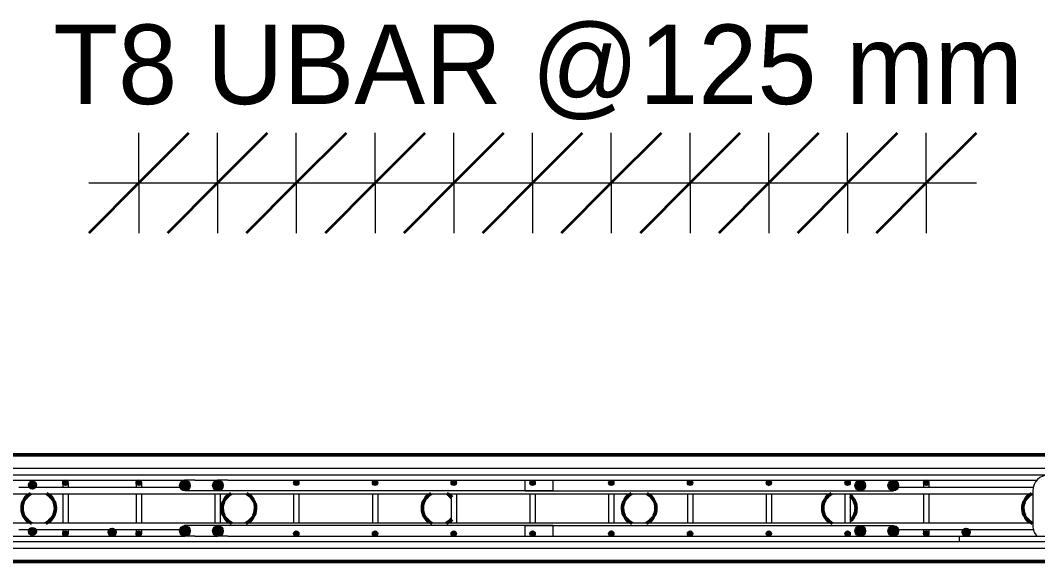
# Model space of a CAD drawing. Header units: millimetres. Extents: x 65464 to 98797, y 2255 to 31386.
# Drawn here: x 84774 to 86299, y 30290 to 31101 of the extents above; entities that cross this region are included whole.
import ezdxf

# ---------------------------------------------------------------- set-up
doc = ezdxf.new("R2010")
doc.units = ezdxf.units.MM
for name, color, linetype, lineweight in [('A-ANNO-DIMS', 211, 'Continuous', 9), ('A-ANNO-DIMS-50', 211, 'Continuous', 9), ('A-WALL', 113, 'Continuous', 25), ('S-RBAR', 171, 'Continuous', 18), ('S-RBAR-IDEN', 171, 'Continuous', 9)]:
    doc.layers.add(name, color=color, linetype=linetype, lineweight=lineweight)
doc.styles.add('Nirmala UI', font='Nirmala.ttf', dxfattribs={"height": 119.0625})
doc.dimstyles.new('Arc_Length_-_2_5mm_Arial_1', dxfattribs={"dimscale": 304.8, "dimtxt": 125.683673, "dimasz": 0.492126, "dimexe": 0.246063, "dimexo": 0.0625, "dimgap": 0.287073, "dimtad": 1, "dimdec": 4, "dimzin": 0, "dimdsep": 46, "dimtxsty": 'Nirmala UI', "dimblk1": 'OBLIQUE', "dimblk2": 'OBLIQUE', "dimsah": 1, "dimcen": 0.09, "dimdle": 0.246063, "dimazin": 0, "dimtfac": 1, "dimtdec": 4, "dimtix": 1, "dimtmove": 0, "dimatfit": 3, "dimfxl": 0.246063, "dimfxlon": 1, "dimtvp": 1, "dimtolj": 1, "dimtzin": 0, "dimarcsym": 2})

# ---------------------------------------------------------------- blocks, each defined once
blk = doc.blocks.new('DIMBLOCK133-Elevation Top2')
at = {"layer": 'A-ANNO-DIMS-50', "lineweight": 35}
for p, q in [((84952, 30857.6), (85027, 30932.6)), ((85070, 30857.6), (85145, 30932.6)), ((84952, 30857.6), (84877, 30782.6)), ((85070, 30857.6), (84995, 30782.6))]:
    blk.add_line(p, q, dxfattribs=at)
at = {"layer": 'A-ANNO-DIMS-50'}
for p, q in [((84952, 30857.6), (84952, 30932.6)), ((85070, 30857.6), (85070, 30932.6)), ((84877, 30857.6), (85070, 30857.6)), ((84952, 30857.6), (84952, 30782.6)), ((85070, 30857.6), (85070, 30782.6))]:
    blk.add_line(p, q, dxfattribs=at)
blk = doc.blocks.new('_Oblique')
at = {"color": 0, "linetype": 'ByBlock', "lineweight": -2}
blk.add_line((-0.5, -0.5), (0.5, 0.5), dxfattribs=at)
blk = doc.blocks.new('DIMBLOCK134-Elevation Top2')
at = {"layer": 'A-ANNO-DIMS-50', "lineweight": 35}
for p, q in [((85070, 30857.6), (85145, 30932.6)), ((85188.1, 30857.6), (85263.1, 30932.6)), ((85070, 30857.6), (84995, 30782.6)), ((85188.1, 30857.6), (85113.1, 30782.6))]:
    blk.add_line(p, q, dxfattribs=at)
at = {"layer": 'A-ANNO-DIMS-50'}
for p, q in [((85070, 30857.6), (85070, 30932.6)), ((85188.1, 30857.6), (85188.1, 30932.6)), ((85070, 30857.6), (85188.1, 30857.6)), ((85070, 30857.6), (85070, 30782.6)), ((85188.1, 30857.6), (85188.1, 30782.6))]:
    blk.add_line(p, q, dxfattribs=at)
blk = doc.blocks.new('DIMBLOCK135-Elevation Top2')
at = {"layer": 'A-ANNO-DIMS-50', "lineweight": 35}
for p, q in [((85188.1, 30857.6), (85263.1, 30932.6)), ((85306.1, 30857.6), (85381.1, 30932.6)), ((85188.1, 30857.6), (85113.1, 30782.6)), ((85306.1, 30857.6), (85231.1, 30782.6))]:
    blk.add_line(p, q, dxfattribs=at)
at = {"layer": 'A-ANNO-DIMS-50'}
for p, q in [((85188.1, 30857.6), (85188.1, 30932.6)), ((85306.1, 30857.6), (85306.1, 30932.6)), ((85188.1, 30857.6), (85306.1, 30857.6)), ((85188.1, 30857.6), (85188.1, 30782.6)), ((85306.1, 30857.6), (85306.1, 30782.6))]:
    blk.add_line(p, q, dxfattribs=at)
blk = doc.blocks.new('DIMBLOCK136-Elevation Top2')
at = {"layer": 'A-ANNO-DIMS-50', "lineweight": 35}
for p, q in [((85306.1, 30857.6), (85381.1, 30932.6)), ((85424.1, 30857.6), (85499.1, 30932.6)), ((85306.1, 30857.6), (85231.1, 30782.6)), ((85424.1, 30857.6), (85349.1, 30782.6))]:
    blk.add_line(p, q, dxfattribs=at)
at = {"layer": 'A-ANNO-DIMS-50'}
for p, q in [((85306.1, 30857.6), (85306.1, 30932.6)), ((85424.1, 30857.6), (85424.1, 30932.6)), ((85306.1, 30857.6), (85424.1, 30857.6)), ((85306.1, 30857.6), (85306.1, 30782.6)), ((85424.1, 30857.6), (85424.1, 30782.6))]:
    blk.add_line(p, q, dxfattribs=at)
blk = doc.blocks.new('DIMBLOCK137-Elevation Top2')
at = {"layer": 'A-ANNO-DIMS-50', "lineweight": 35}
for p, q in [((85424.1, 30857.6), (85499.1, 30932.6)), ((85542.1, 30857.6), (85617.1, 30932.6)), ((85424.1, 30857.6), (85349.1, 30782.6)), ((85542.1, 30857.6), (85467.1, 30782.6))]:
    blk.add_line(p, q, dxfattribs=at)
at = {"layer": 'A-ANNO-DIMS-50'}
for p, q in [((85424.1, 30857.6), (85424.1, 30932.6)), ((85542.1, 30857.6), (85542.1, 30932.6)), ((85424.1, 30857.6), (85542.1, 30857.6)), ((85424.1, 30857.6), (85424.1, 30782.6)), ((85542.1, 30857.6), (85542.1, 30782.6))]:
    blk.add_line(p, q, dxfattribs=at)
blk = doc.blocks.new('DIMBLOCK138-Elevation Top2')
at = {"layer": 'A-ANNO-DIMS-50', "lineweight": 35}
for p, q in [((85542.1, 30857.6), (85617.1, 30932.6)), ((85660.2, 30857.6), (85735.2, 30932.6)), ((85542.1, 30857.6), (85467.1, 30782.6)), ((85660.2, 30857.6), (85585.2, 30782.6))]:
    blk.add_line(p, q, dxfattribs=at)
at = {"layer": 'A-ANNO-DIMS-50'}
for p, q in [((85542.1, 30857.6), (85542.1, 30932.6)), ((85660.2, 30857.6), (85660.2, 30932.6)), ((85542.1, 30857.6), (85660.2, 30857.6)), ((85542.1, 30857.6), (85542.1, 30782.6)), ((85660.2, 30857.6), (85660.2, 30782.6))]:
    blk.add_line(p, q, dxfattribs=at)
blk = doc.blocks.new('DIMBLOCK139-Elevation Top2')
at = {"layer": 'A-ANNO-DIMS-50', "lineweight": 35}
for p, q in [((85660.2, 30857.6), (85735.2, 30932.6)), ((85778.2, 30857.6), (85853.2, 30932.6)), ((85660.2, 30857.6), (85585.2, 30782.6)), ((85778.2, 30857.6), (85703.2, 30782.6))]:
    blk.add_line(p, q, dxfattribs=at)
at = {"layer": 'A-ANNO-DIMS-50'}
for p, q in [((85660.2, 30857.6), (85660.2, 30932.6)), ((85778.2, 30857.6), (85778.2, 30932.6)), ((85660.2, 30857.6), (85778.2, 30857.6)), ((85660.2, 30857.6), (85660.2, 30782.6)), ((85778.2, 30857.6), (85778.2, 30782.6))]:
    blk.add_line(p, q, dxfattribs=at)
blk = doc.blocks.new('DIMBLOCK140-Elevation Top2')
at = {"layer": 'A-ANNO-DIMS-50', "lineweight": 35}
for p, q in [((85778.2, 30857.6), (85853.2, 30932.6)), ((85896.2, 30857.6), (85971.2, 30932.6)), ((85778.2, 30857.6), (85703.2, 30782.6)), ((85896.2, 30857.6), (85821.2, 30782.6))]:
    blk.add_line(p, q, dxfattribs=at)
at = {"layer": 'A-ANNO-DIMS-50'}
for p, q in [((85778.2, 30857.6), (85778.2, 30932.6)), ((85896.2, 30857.6), (85896.2, 30932.6)), ((85778.2, 30857.6), (85896.2, 30857.6)), ((85778.2, 30857.6), (85778.2, 30782.6)), ((85896.2, 30857.6), (85896.2, 30782.6))]:
    blk.add_line(p, q, dxfattribs=at)
blk = doc.blocks.new('DIMBLOCK141-Elevation Top2')
at = {"layer": 'A-ANNO-DIMS-50', "lineweight": 35}
for p, q in [((85896.2, 30857.6), (85971.2, 30932.6)), ((86014.2, 30857.6), (86089.2, 30932.6)), ((85896.2, 30857.6), (85821.2, 30782.6)), ((86014.2, 30857.6), (85939.2, 30782.6))]:
    blk.add_line(p, q, dxfattribs=at)
at = {"layer": 'A-ANNO-DIMS-50'}
for p, q in [((85896.2, 30857.6), (85896.2, 30932.6)), ((86014.2, 30857.6), (86014.2, 30932.6)), ((85896.2, 30857.6), (86014.2, 30857.6)), ((85896.2, 30857.6), (85896.2, 30782.6)), ((86014.2, 30857.6), (86014.2, 30782.6))]:
    blk.add_line(p, q, dxfattribs=at)
blk = doc.blocks.new('DIMBLOCK142-Elevation Top2')
at = {"layer": 'A-ANNO-DIMS-50', "lineweight": 35}
for p, q in [((86014.2, 30857.6), (86089.2, 30932.6)), ((86132.3, 30857.6), (86207.3, 30932.6)), ((86014.2, 30857.6), (85939.2, 30782.6)), ((86132.3, 30857.6), (86057.3, 30782.6))]:
    blk.add_line(p, q, dxfattribs=at)
at = {"layer": 'A-ANNO-DIMS-50'}
for p, q in [((86014.2, 30857.6), (86014.2, 30932.6)), ((86132.3, 30857.6), (86132.3, 30932.6)), ((86014.2, 30857.6), (86207.3, 30857.6)), ((86014.2, 30857.6), (86014.2, 30782.6)), ((86132.3, 30857.6), (86132.3, 30782.6))]:
    blk.add_line(p, q, dxfattribs=at)
blk = doc.blocks.new('DIMBLOCK143-Elevation Top2')
at = {"layer": 'A-ANNO-DIMS-50', "lineweight": 35}
for p, q in [((84952, 30857.6), (85027, 30932.6)), ((85070, 30857.6), (85145, 30932.6)), ((85188.1, 30857.6), (85263.1, 30932.6)), ((85306.1, 30857.6), (85381.1, 30932.6)), ((85424.1, 30857.6), (85499.1, 30932.6)), ((85542.1, 30857.6), (85617.1, 30932.6)), ((85660.2, 30857.6), (85735.2, 30932.6)), ((85778.2, 30857.6), (85853.2, 30932.6)), ((85896.2, 30857.6), (85971.2, 30932.6)), ((86014.2, 30857.6), (86089.2, 30932.6)), ((86132.3, 30857.6), (86207.3, 30932.6)), ((84952, 30857.6), (84877, 30782.6)), ((85070, 30857.6), (84995, 30782.6)), ((85188.1, 30857.6), (85113.1, 30782.6)), ((85306.1, 30857.6), (85231.1, 30782.6)), ((85424.1, 30857.6), (85349.1, 30782.6)), ((85542.1, 30857.6), (85467.1, 30782.6)), ((85660.2, 30857.6), (85585.2, 30782.6)), ((85778.2, 30857.6), (85703.2, 30782.6)), ((85896.2, 30857.6), (85821.2, 30782.6)), ((86014.2, 30857.6), (85939.2, 30782.6)), ((86132.3, 30857.6), (86057.3, 30782.6))]:
    blk.add_line(p, q, dxfattribs=at)
at = {"layer": 'A-ANNO-DIMS-50'}
for p, q in [((84952, 30857.6), (84952, 30932.6)), ((85070, 30857.6), (85070, 30932.6)), ((85188.1, 30857.6), (85188.1, 30932.6)), ((85306.1, 30857.6), (85306.1, 30932.6)), ((85424.1, 30857.6), (85424.1, 30932.6)), ((85542.1, 30857.6), (85542.1, 30932.6)), ((85660.2, 30857.6), (85660.2, 30932.6)), ((85778.2, 30857.6), (85778.2, 30932.6)), ((85896.2, 30857.6), (85896.2, 30932.6)), ((86014.2, 30857.6), (86014.2, 30932.6)), ((86132.3, 30857.6), (86132.3, 30932.6)), ((84877, 30857.6), (86207.3, 30857.6)), ((84877, 30857.6), (85070, 30857.6)), ((84952, 30857.6), (84952, 30782.6)), ((85070, 30857.6), (85188.1, 30857.6)), ((85070, 30857.6), (85070, 30782.6)), ((85188.1, 30857.6), (85306.1, 30857.6)), ((85188.1, 30857.6), (85188.1, 30782.6)), ((85306.1, 30857.6), (85424.1, 30857.6)), ((85306.1, 30857.6), (85306.1, 30782.6)), ((85424.1, 30857.6), (85542.1, 30857.6)), ((85424.1, 30857.6), (85424.1, 30782.6)), ((85542.1, 30857.6), (85660.2, 30857.6)), ((85542.1, 30857.6), (85542.1, 30782.6)), ((85660.2, 30857.6), (85778.2, 30857.6)), ((85660.2, 30857.6), (85660.2, 30782.6)), ((85778.2, 30857.6), (85896.2, 30857.6)), ((85778.2, 30857.6), (85778.2, 30782.6)), ((85896.2, 30857.6), (86014.2, 30857.6)), ((85896.2, 30857.6), (85896.2, 30782.6)), ((86014.2, 30857.6), (86207.3, 30857.6)), ((86014.2, 30857.6), (86014.2, 30782.6)), ((86132.3, 30857.6), (86132.3, 30782.6))]:
    blk.add_line(p, q, dxfattribs=at)
blk = doc.blocks.new('_None')

msp = doc.modelspace()

# ---------------------------------------------------------------- hatches: boundary and pattern name
at = {"layer": 'S-RBAR'}
h = msp.add_hatch(color=256, dxfattribs=at)
edge = h.paths.add_edge_path()
edge.add_arc((84792.53471, 30405.19607), 6, 0, 360)
for points in [[(84792.53471, 30399.19607), (84798.53471, 30405.19607), (84792.53471, 30411.19607), (84786.53471, 30405.19607)], [(84841.99771, 30404.39395), (84845.99771, 30408.39395), (84841.99771, 30412.39395), (84837.99771, 30408.39395)], [(84841.99771, 30404.39395), (84845.99771, 30408.39395), (84841.99771, 30412.39395), (84837.99771, 30408.39395)], [(84951.99771, 30404.39395), (84955.99771, 30408.39395), (84951.99771, 30412.39395), (84947.99771, 30408.39395), (84948.92542, 30407.46624)], [(84951.99771, 30404.39395), (84955.99771, 30408.39395), (84951.99771, 30412.39395), (84947.99771, 30408.39395), (84948.92542, 30407.46624)], [(85016.46138, 30397.92181), (85025.86594, 30397.92181), (85028.77211, 30406.86608), (85021.16366, 30412.39395), (85013.55521, 30406.86608)], [(85065.95885, 30397.92181), (85075.36342, 30397.92181), (85078.26959, 30406.86608), (85070.66113, 30412.39395), (85063.05268, 30406.86608)], [(85070.0246, 30404.39395), (85074.0246, 30408.39395), (85070.0246, 30412.39395), (85066.0246, 30408.39395)], [(85070.0246, 30404.39395), (85074.0246, 30408.39395), (85070.0246, 30412.39395), (85066.0246, 30408.39395)], [(85188.05149, 30404.39395), (85192.05149, 30408.39395), (85188.05149, 30412.39395), (85184.05149, 30408.39395)], [(85188.05149, 30404.39395), (85192.05149, 30408.39395), (85188.05149, 30412.39395), (85184.05149, 30408.39395)], [(85306.07837, 30404.39395), (85310.07837, 30408.39395), (85306.07837, 30412.39395), (85302.07837, 30408.39395)], [(85306.07837, 30404.39395), (85310.07837, 30408.39395), (85306.07837, 30412.39395), (85302.07837, 30408.39395)], [(85424.10526, 30404.39395), (85428.10526, 30408.39395), (85424.10526, 30412.39395), (85420.10526, 30408.39395)], [(85424.10526, 30404.39395), (85428.10526, 30408.39395), (85424.10526, 30412.39395), (85420.10526, 30408.39395)], [(85542.13214, 30404.39395), (85546.13214, 30408.39395), (85542.13214, 30412.39395), (85538.13214, 30408.39395)], [(85542.13214, 30404.39395), (85546.13214, 30408.39395), (85542.13214, 30412.39395), (85538.13214, 30408.39395)], [(85660.15903, 30404.39395), (85664.15903, 30408.39395), (85660.15903, 30412.39395), (85656.15903, 30408.39395)], [(85660.15903, 30404.39395), (85664.15903, 30408.39395), (85660.15903, 30412.39395), (85656.15903, 30408.39395)], [(85778.18591, 30404.39395), (85782.18591, 30408.39395), (85778.18591, 30412.39395), (85774.18591, 30408.39395)], [(85778.18591, 30404.39395), (85782.18591, 30408.39395), (85778.18591, 30412.39395), (85774.18591, 30408.39395)], [(85896.2128, 30404.39395), (85900.2128, 30408.39395), (85896.2128, 30412.39395), (85892.2128, 30408.39395), (85894.00492, 30406.60182)], [(85896.2128, 30404.39395), (85900.2128, 30408.39395), (85896.2128, 30412.39395), (85892.2128, 30408.39395), (85894.00492, 30406.60182)], [(86014.23968, 30404.39395), (86018.23968, 30408.39395), (86014.23968, 30412.39395), (86010.23968, 30408.39395)], [(86014.23968, 30404.39395), (86018.23968, 30408.39395), (86014.23968, 30412.39395), (86010.23968, 30408.39395)], [(86033.3343, 30396.39395), (86040.94275, 30401.92181), (86038.03658, 30410.86608), (86028.63201, 30410.86608), (86025.72584, 30401.92181)], [(86082.83177, 30396.39395), (86090.44022, 30401.92181), (86087.53405, 30410.86608), (86078.12949, 30410.86608), (86075.22332, 30401.92181)], [(86132.26657, 30404.39395), (86136.26657, 30408.39395), (86132.26657, 30412.39395), (86128.26657, 30408.39395)], [(86132.26657, 30404.39395), (86136.26657, 30408.39395), (86132.26657, 30412.39395), (86128.26657, 30408.39395)], [(84792.53471, 30329.60035), (84798.53471, 30335.60035), (84792.40847, 30341.47411), (84786.53471, 30335.60035)], [(84911.99771, 30328.54126), (84917.99771, 30334.54126), (84911.99771, 30340.54126), (84905.99771, 30334.54126)], [(85016.46138, 30329.92181), (85025.86594, 30329.92181), (85028.77211, 30338.86608), (85021.16366, 30344.39395), (85013.55521, 30338.86608)], [(85065.95885, 30329.92181), (85075.36342, 30329.92181), (85078.26959, 30338.86608), (85070.66113, 30344.39395), (85063.05268, 30338.86608)], [(86033.3343, 30328.39395), (86040.94275, 30333.92181), (86038.03658, 30342.86608), (86028.63201, 30342.86608), (86025.72584, 30333.92181)], [(86082.83177, 30328.39395), (86090.44022, 30333.92181), (86087.53405, 30342.86608), (86078.12949, 30342.86608), (86075.22332, 30333.92181)], [(86191.99771, 30328.54126), (86197.99771, 30334.54126), (86191.99771, 30340.54126), (86185.99771, 30334.54126)], [(84841.99771, 30328.39395), (84845.99771, 30332.39395), (84841.99771, 30336.39395), (84837.99771, 30332.39395)], [(84841.99771, 30328.39395), (84845.99771, 30332.39395), (84841.99771, 30336.39395), (84837.99771, 30332.39395)], [(84951.99771, 30328.39395), (84955.99771, 30332.39395), (84951.99771, 30336.39395), (84947.99771, 30332.39395)], [(84951.99771, 30328.39395), (84955.99771, 30332.39395), (84951.99771, 30336.39395), (84947.99771, 30332.39395)], [(85070.0246, 30328.39395), (85074.0246, 30332.39395), (85070.0246, 30336.39395), (85066.0246, 30332.39395)], [(85070.0246, 30328.39395), (85074.0246, 30332.39395), (85070.0246, 30336.39395), (85066.0246, 30332.39395)], [(85188.05149, 30328.39395), (85192.05149, 30332.39395), (85188.05149, 30336.39395), (85184.05149, 30332.39395)], [(85188.05149, 30328.39395), (85192.05149, 30332.39395), (85188.05149, 30336.39395), (85184.05149, 30332.39395)], [(85306.07837, 30328.39395), (85310.07837, 30332.39395), (85306.07837, 30336.39395), (85302.07837, 30332.39395)], [(85306.07837, 30328.39395), (85310.07837, 30332.39395), (85306.07837, 30336.39395), (85302.07837, 30332.39395)], [(85424.10526, 30328.39395), (85428.10526, 30332.39395), (85424.10526, 30336.39395), (85420.10526, 30332.39395)], [(85424.10526, 30328.39395), (85428.10526, 30332.39395), (85424.10526, 30336.39395), (85420.10526, 30332.39395)], [(85542.13214, 30328.39395), (85546.13214, 30332.39395), (85542.13214, 30336.39395), (85538.13214, 30332.39395)], [(85542.13214, 30328.39395), (85546.13214, 30332.39395), (85542.13214, 30336.39395), (85538.13214, 30332.39395)], [(85660.15903, 30328.39395), (85664.15903, 30332.39395), (85660.15903, 30336.39395), (85656.15903, 30332.39395)], [(85660.15903, 30328.39395), (85664.15903, 30332.39395), (85660.15903, 30336.39395), (85656.15903, 30332.39395)], [(85778.18591, 30328.39395), (85782.18591, 30332.39395), (85778.18591, 30336.39395), (85774.18591, 30332.39395)], [(85778.18591, 30328.39395), (85782.18591, 30332.39395), (85778.18591, 30336.39395), (85774.18591, 30332.39395)], [(85896.2128, 30328.39395), (85900.2128, 30332.39395), (85896.2128, 30336.39395), (85892.2128, 30332.39395), (85894.00492, 30330.60182)], [(85896.2128, 30328.39395), (85900.2128, 30332.39395), (85896.2128, 30336.39395), (85892.2128, 30332.39395), (85894.00492, 30330.60182)], [(86014.23968, 30328.39395), (86018.23968, 30332.39395), (86014.23968, 30336.39395), (86010.23968, 30332.39395)], [(86014.23968, 30328.39395), (86018.23968, 30332.39395), (86014.23968, 30336.39395), (86010.23968, 30332.39395)], [(86132.26657, 30328.39395), (86136.26657, 30332.39395), (86132.26657, 30336.39395), (86128.26657, 30332.39395)], [(86132.26657, 30328.39395), (86136.26657, 30332.39395), (86132.26657, 30336.39395), (86128.26657, 30332.39395)]]:
    msp.add_hatch(color=256, dxfattribs=at).paths.add_polyline_path(points)
h = msp.add_hatch(color=256, dxfattribs=at)
edge = h.paths.add_edge_path()
edge.add_arc((84841.99771, 30408.39395), 4, 0, 360)
h = msp.add_hatch(color=256, dxfattribs=at)
edge = h.paths.add_edge_path()
edge.add_arc((84841.99771, 30408.39395), 4, 0, 360)
h = msp.add_hatch(color=256, dxfattribs=at)
edge = h.paths.add_edge_path()
edge.add_arc((84951.99771, 30408.39395), 4, 0, 360)
h = msp.add_hatch(color=256, dxfattribs=at)
edge = h.paths.add_edge_path()
edge.add_arc((84951.99771, 30408.39395), 4, 0, 360)
h = msp.add_hatch(color=256, dxfattribs=at)
edge = h.paths.add_edge_path()
edge.add_arc((85021.16366, 30404.39395), 8, 0, 360)
h = msp.add_hatch(color=256, dxfattribs=at)
edge = h.paths.add_edge_path()
edge.add_arc((85070.66113, 30404.39395), 8, 0, 360)
h = msp.add_hatch(color=256, dxfattribs=at)
edge = h.paths.add_edge_path()
edge.add_arc((85070.0246, 30408.39395), 4, 0, 360)
h = msp.add_hatch(color=256, dxfattribs=at)
edge = h.paths.add_edge_path()
edge.add_arc((85070.0246, 30408.39395), 4, 0, 360)
h = msp.add_hatch(color=256, dxfattribs=at)
edge = h.paths.add_edge_path()
edge.add_arc((85188.05149, 30408.39395), 4, 0, 360)
h = msp.add_hatch(color=256, dxfattribs=at)
edge = h.paths.add_edge_path()
edge.add_arc((85188.05149, 30408.39395), 4, 0, 360)
h = msp.add_hatch(color=256, dxfattribs=at)
edge = h.paths.add_edge_path()
edge.add_arc((85306.07837, 30408.39395), 4, 0, 360)
h = msp.add_hatch(color=256, dxfattribs=at)
edge = h.paths.add_edge_path()
edge.add_arc((85306.07837, 30408.39395), 4, 0, 360)
h = msp.add_hatch(color=256, dxfattribs=at)
edge = h.paths.add_edge_path()
edge.add_arc((85424.10526, 30408.39395), 4, 0, 360)
h = msp.add_hatch(color=256, dxfattribs=at)
edge = h.paths.add_edge_path()
edge.add_arc((85424.10526, 30408.39395), 4, 0, 360)
h = msp.add_hatch(color=256, dxfattribs=at)
edge = h.paths.add_edge_path()
edge.add_arc((85542.13214, 30408.39395), 4, 0, 360)
h = msp.add_hatch(color=256, dxfattribs=at)
edge = h.paths.add_edge_path()
edge.add_arc((85542.13214, 30408.39395), 4, 0, 360)
h = msp.add_hatch(color=256, dxfattribs=at)
edge = h.paths.add_edge_path()
edge.add_arc((85660.15903, 30408.39395), 4, 0, 360)
h = msp.add_hatch(color=256, dxfattribs=at)
edge = h.paths.add_edge_path()
edge.add_arc((85660.15903, 30408.39395), 4, 0, 360)
h = msp.add_hatch(color=256, dxfattribs=at)
edge = h.paths.add_edge_path()
edge.add_arc((85778.18591, 30408.39395), 4, 0, 360)
h = msp.add_hatch(color=256, dxfattribs=at)
edge = h.paths.add_edge_path()
edge.add_arc((85778.18591, 30408.39395), 4, 0, 360)
h = msp.add_hatch(color=256, dxfattribs=at)
edge = h.paths.add_edge_path()
edge.add_arc((85896.2128, 30408.39395), 4, 0, 360)
h = msp.add_hatch(color=256, dxfattribs=at)
edge = h.paths.add_edge_path()
edge.add_arc((85896.2128, 30408.39395), 4, 0, 360)
h = msp.add_hatch(color=256, dxfattribs=at)
edge = h.paths.add_edge_path()
edge.add_arc((86014.23968, 30408.39395), 4, 0, 360)
h = msp.add_hatch(color=256, dxfattribs=at)
edge = h.paths.add_edge_path()
edge.add_arc((86014.23968, 30408.39395), 4, 0, 360)
h = msp.add_hatch(color=256, dxfattribs=at)
edge = h.paths.add_edge_path()
edge.add_arc((86033.3343, 30404.39395), 8, 0, 360)
h = msp.add_hatch(color=256, dxfattribs=at)
edge = h.paths.add_edge_path()
edge.add_arc((86082.83177, 30404.39395), 8, 0, 360)
h = msp.add_hatch(color=256, dxfattribs=at)
edge = h.paths.add_edge_path()
edge.add_arc((86132.26657, 30408.39395), 4, 0, 360)
h = msp.add_hatch(color=256, dxfattribs=at)
edge = h.paths.add_edge_path()
edge.add_arc((86132.26657, 30408.39395), 4, 0, 360)
h = msp.add_hatch(color=256, dxfattribs=at)
edge = h.paths.add_edge_path()
edge.add_arc((84792.53471, 30335.60035), 6, 0, 360)
h = msp.add_hatch(color=256, dxfattribs=at)
edge = h.paths.add_edge_path()
edge.add_arc((84911.99771, 30334.54126), 6, 0, 360)
h = msp.add_hatch(color=256, dxfattribs=at)
edge = h.paths.add_edge_path()
edge.add_arc((85021.16366, 30336.39395), 8, 0, 360)
h = msp.add_hatch(color=256, dxfattribs=at)
edge = h.paths.add_edge_path()
edge.add_arc((85070.66113, 30336.39395), 8, 0, 360)
h = msp.add_hatch(color=256, dxfattribs=at)
edge = h.paths.add_edge_path()
edge.add_arc((86033.3343, 30336.39395), 8, 0, 360)
h = msp.add_hatch(color=256, dxfattribs=at)
edge = h.paths.add_edge_path()
edge.add_arc((86082.83177, 30336.39395), 8, 0, 360)
h = msp.add_hatch(color=256, dxfattribs=at)
edge = h.paths.add_edge_path()
edge.add_arc((86191.99771, 30334.54126), 6, 0, 360)
h = msp.add_hatch(color=256, dxfattribs=at)
edge = h.paths.add_edge_path()
edge.add_arc((84841.99771, 30332.39395), 4, 0, 360)
h = msp.add_hatch(color=256, dxfattribs=at)
edge = h.paths.add_edge_path()
edge.add_arc((84841.99771, 30332.39395), 4, 0, 360)
h = msp.add_hatch(color=256, dxfattribs=at)
edge = h.paths.add_edge_path()
edge.add_arc((84951.99771, 30332.39395), 4, 0, 360)
h = msp.add_hatch(color=256, dxfattribs=at)
edge = h.paths.add_edge_path()
edge.add_arc((84951.99771, 30332.39395), 4, 0, 360)
h = msp.add_hatch(color=256, dxfattribs=at)
edge = h.paths.add_edge_path()
edge.add_arc((85070.0246, 30332.39395), 4, 0, 360)
h = msp.add_hatch(color=256, dxfattribs=at)
edge = h.paths.add_edge_path()
edge.add_arc((85070.0246, 30332.39395), 4, 0, 360)
h = msp.add_hatch(color=256, dxfattribs=at)
edge = h.paths.add_edge_path()
edge.add_arc((85188.05149, 30332.39395), 4, 0, 360)
h = msp.add_hatch(color=256, dxfattribs=at)
edge = h.paths.add_edge_path()
edge.add_arc((85188.05149, 30332.39395), 4, 0, 360)
h = msp.add_hatch(color=256, dxfattribs=at)
edge = h.paths.add_edge_path()
edge.add_arc((85306.07837, 30332.39395), 4, 0, 360)
h = msp.add_hatch(color=256, dxfattribs=at)
edge = h.paths.add_edge_path()
edge.add_arc((85306.07837, 30332.39395), 4, 0, 360)
h = msp.add_hatch(color=256, dxfattribs=at)
edge = h.paths.add_edge_path()
edge.add_arc((85424.10526, 30332.39395), 4, 0, 360)
h = msp.add_hatch(color=256, dxfattribs=at)
edge = h.paths.add_edge_path()
edge.add_arc((85424.10526, 30332.39395), 4, 0, 360)
h = msp.add_hatch(color=256, dxfattribs=at)
edge = h.paths.add_edge_path()
edge.add_arc((85542.13214, 30332.39395), 4, 0, 360)
h = msp.add_hatch(color=256, dxfattribs=at)
edge = h.paths.add_edge_path()
edge.add_arc((85542.13214, 30332.39395), 4, 0, 360)
h = msp.add_hatch(color=256, dxfattribs=at)
edge = h.paths.add_edge_path()
edge.add_arc((85660.15903, 30332.39395), 4, 0, 360)
h = msp.add_hatch(color=256, dxfattribs=at)
edge = h.paths.add_edge_path()
edge.add_arc((85660.15903, 30332.39395), 4, 0, 360)
h = msp.add_hatch(color=256, dxfattribs=at)
edge = h.paths.add_edge_path()
edge.add_arc((85778.18591, 30332.39395), 4, 0, 360)
h = msp.add_hatch(color=256, dxfattribs=at)
edge = h.paths.add_edge_path()
edge.add_arc((85778.18591, 30332.39395), 4, 0, 360)
h = msp.add_hatch(color=256, dxfattribs=at)
edge = h.paths.add_edge_path()
edge.add_arc((85896.2128, 30332.39395), 4, 0, 360)
h = msp.add_hatch(color=256, dxfattribs=at)
edge = h.paths.add_edge_path()
edge.add_arc((85896.2128, 30332.39395), 4, 0, 360)
h = msp.add_hatch(color=256, dxfattribs=at)
edge = h.paths.add_edge_path()
edge.add_arc((86014.23968, 30332.39395), 4, 0, 360)
h = msp.add_hatch(color=256, dxfattribs=at)
edge = h.paths.add_edge_path()
edge.add_arc((86014.23968, 30332.39395), 4, 0, 360)
h = msp.add_hatch(color=256, dxfattribs=at)
edge = h.paths.add_edge_path()
edge.add_arc((86132.26657, 30332.39395), 4, 0, 360)
h = msp.add_hatch(color=256, dxfattribs=at)
edge = h.paths.add_edge_path()
edge.add_arc((86132.26657, 30332.39395), 4, 0, 360)

# ---------------------------------------------------------------- linework, layer by layer
at = {"layer": 'A-WALL', "lineweight": 50}
for p, q in [((86711.99771, 30450.39395), (82951.99771, 30450.39395)), ((84506.99771, 30290.39395), (86711.99771, 30290.39395))]:
    msp.add_line(p, q, dxfattribs=at)
for centre, start, end in [((84801.99771, 30370.39395), 117.57882557, 245.12422746), ((84801.99771, 30370.39395), 294.87577254, 62.42117443), ((85101.99771, 30370.39395), 117.57882557, 245.12422746), ((85101.99771, 30370.39395), 294.87577254, 62.42117443), ((85401.99771, 30370.39395), 117.57882557, 245.12422746), ((85401.99771, 30370.39395), 40.47129143, 62.42117443), ((85701.99771, 30370.39395), 117.57882557, 245.12422746), ((85701.99771, 30370.39395), 294.87577254, 62.42117443), ((86001.99771, 30370.39395), 117.57882557, 245.12422746), ((86001.99771, 30370.39395), 312.13361513, 47.86638487), ((86301.99771, 30370.39395), 117.57882557, 245.12422746), ((85401.99771, 30370.39395), 294.87577254, 319.52870857)]:
    msp.add_arc(centre, 25, start, end, dxfattribs=at)
at = {"layer": 'S-RBAR'}
for p, q in [((83029.99771, 30430.39395), (86633.99771, 30430.39395)), ((83286.99771, 30420.39395), (86315.99771, 30420.39395)), ((83286.99771, 30412.39395), (85021.16366, 30412.39395)), ((84771.99771, 30401.73625), (85021.16366, 30401.73625)), ((84792.53471, 30411.19607), (84786.53471, 30405.19607)), ((84786.53471, 30405.19607), (84792.53471, 30399.19607)), ((84798.53471, 30405.19607), (84792.53471, 30411.19607)), ((84792.53471, 30399.19607), (84798.53471, 30405.19607)), ((84841.99771, 30412.39395), (84837.99771, 30408.39395)), ((84841.99771, 30412.39395), (84837.99771, 30408.39395)), ((84837.99771, 30408.39395), (84837.99771, 30401.89415)), ((84837.99771, 30408.39395), (84841.99771, 30404.39395)), ((84837.99771, 30408.39395), (84841.99771, 30404.39395)), ((84845.99771, 30408.39395), (84841.99771, 30412.39395)), ((84845.99771, 30408.39395), (84841.99771, 30412.39395)), ((84841.99771, 30404.39395), (84845.99771, 30408.39395)), ((84841.99771, 30404.39395), (84845.99771, 30408.39395)), ((84845.99771, 30408.39395), (84845.99771, 30401.89415)), ((84951.99771, 30412.39395), (84947.99771, 30408.39395)), ((84951.99771, 30412.39395), (84947.99771, 30408.39395)), ((84947.99771, 30408.39395), (84947.99771, 30401.89415)), ((84947.99771, 30408.39395), (84948.92542, 30407.46624)), ((84947.99771, 30408.39395), (84948.92542, 30407.46624)), ((84948.92542, 30407.46624), (84951.99771, 30404.39395)), ((84948.92542, 30407.46624), (84951.99771, 30404.39395)), ((84955.99771, 30408.39395), (84951.99771, 30412.39395)), ((84955.99771, 30408.39395), (84951.99771, 30412.39395)), ((84951.99771, 30404.39395), (84955.99771, 30408.39395)), ((84951.99771, 30404.39395), (84955.99771, 30408.39395)), ((84955.99771, 30408.39395), (84955.99771, 30401.89415)), ((85021.16366, 30412.39395), (85013.55521, 30406.86608)), ((85013.55521, 30406.86608), (85016.46138, 30397.92181)), ((85035.82495, 30412.39395), (85021.16366, 30412.39395)), ((85028.77211, 30406.86608), (85021.16366, 30412.39395)), ((85025.86594, 30397.92181), (85028.77211, 30406.86608)), ((85035.82495, 30412.39395), (85070.66113, 30412.39395)), ((85070.66113, 30412.39395), (85063.05268, 30406.86608)), ((85063.05268, 30406.86608), (85065.95885, 30397.92181)), ((85070.0246, 30412.39395), (85066.0246, 30408.39395)), ((85070.0246, 30412.39395), (85066.0246, 30408.39395)), ((85066.0246, 30408.39395), (85070.0246, 30404.39395)), ((85066.0246, 30408.39395), (85070.0246, 30404.39395)), ((85074.0246, 30408.39395), (85070.0246, 30412.39395)), ((85074.0246, 30408.39395), (85070.0246, 30412.39395)), ((85070.0246, 30404.39395), (85074.0246, 30408.39395)), ((85070.0246, 30404.39395), (85074.0246, 30408.39395)), ((85085.32242, 30412.39395), (85070.66113, 30412.39395)), ((85078.26959, 30406.86608), (85070.66113, 30412.39395)), ((85075.36342, 30397.92181), (85078.26959, 30406.86608)), ((85085.32242, 30412.39395), (86018.67301, 30412.39395)), ((85188.05149, 30412.39395), (85184.05149, 30408.39395)), ((85188.05149, 30412.39395), (85184.05149, 30408.39395)), ((85184.05149, 30408.39395), (85188.05149, 30404.39395)), ((85184.05149, 30408.39395), (85188.05149, 30404.39395)), ((85192.05149, 30408.39395), (85188.05149, 30412.39395)), ((85192.05149, 30408.39395), (85188.05149, 30412.39395)), ((85188.05149, 30404.39395), (85192.05149, 30408.39395)), ((85188.05149, 30404.39395), (85192.05149, 30408.39395)), ((85306.07837, 30412.39395), (85302.07837, 30408.39395)), ((85306.07837, 30412.39395), (85302.07837, 30408.39395)), ((85302.07837, 30408.39395), (85306.07837, 30404.39395)), ((85302.07837, 30408.39395), (85306.07837, 30404.39395)), ((85310.07837, 30408.39395), (85306.07837, 30412.39395)), ((85310.07837, 30408.39395), (85306.07837, 30412.39395)), ((85306.07837, 30404.39395), (85310.07837, 30408.39395)), ((85306.07837, 30404.39395), (85310.07837, 30408.39395)), ((85424.10526, 30412.39395), (85420.10526, 30408.39395)), ((85424.10526, 30412.39395), (85420.10526, 30408.39395)), ((85420.10526, 30408.39395), (85424.10526, 30404.39395)), ((85420.10526, 30408.39395), (85424.10526, 30404.39395)), ((85428.10526, 30408.39395), (85424.10526, 30412.39395)), ((85428.10526, 30408.39395), (85424.10526, 30412.39395)), ((85424.10526, 30404.39395), (85428.10526, 30408.39395)), ((85424.10526, 30404.39395), (85428.10526, 30408.39395)), ((85531.24771, 30396.39395), (85531.24771, 30412.39395)), ((85542.13214, 30412.39395), (85538.13214, 30408.39395)), ((85542.13214, 30412.39395), (85538.13214, 30408.39395)), ((85538.13214, 30408.39395), (85542.13214, 30404.39395)), ((85538.13214, 30408.39395), (85542.13214, 30404.39395)), ((85546.13214, 30408.39395), (85542.13214, 30412.39395)), ((85546.13214, 30408.39395), (85542.13214, 30412.39395)), ((85542.13214, 30404.39395), (85546.13214, 30408.39395)), ((85542.13214, 30404.39395), (85546.13214, 30408.39395)), ((85572.74771, 30412.39395), (85572.74771, 30396.39395)), ((85660.15903, 30412.39395), (85656.15903, 30408.39395)), ((85660.15903, 30412.39395), (85656.15903, 30408.39395)), ((85656.15903, 30408.39395), (85660.15903, 30404.39395)), ((85656.15903, 30408.39395), (85660.15903, 30404.39395)), ((85664.15903, 30408.39395), (85660.15903, 30412.39395)), ((85664.15903, 30408.39395), (85660.15903, 30412.39395)), ((85660.15903, 30404.39395), (85664.15903, 30408.39395)), ((85660.15903, 30404.39395), (85664.15903, 30408.39395)), ((85778.18591, 30412.39395), (85774.18591, 30408.39395)), ((85778.18591, 30412.39395), (85774.18591, 30408.39395)), ((85774.18591, 30408.39395), (85778.18591, 30404.39395)), ((85774.18591, 30408.39395), (85778.18591, 30404.39395)), ((85782.18591, 30408.39395), (85778.18591, 30412.39395)), ((85782.18591, 30408.39395), (85778.18591, 30412.39395)), ((85778.18591, 30404.39395), (85782.18591, 30408.39395)), ((85778.18591, 30404.39395), (85782.18591, 30408.39395)), ((85896.2128, 30412.39395), (85892.2128, 30408.39395)), ((85896.2128, 30412.39395), (85892.2128, 30408.39395)), ((85892.2128, 30408.39395), (85894.00492, 30406.60182)), ((85892.2128, 30408.39395), (85894.00492, 30406.60182)), ((85894.00492, 30406.60182), (85896.2128, 30404.39395)), ((85894.00492, 30406.60182), (85896.2128, 30404.39395)), ((85900.2128, 30408.39395), (85896.2128, 30412.39395)), ((85900.2128, 30408.39395), (85896.2128, 30412.39395)), ((85896.2128, 30404.39395), (85900.2128, 30408.39395)), ((85896.2128, 30404.39395), (85900.2128, 30408.39395)), ((86014.23968, 30412.39395), (86010.23968, 30408.39395)), ((86014.23968, 30412.39395), (86010.23968, 30408.39395)), ((86010.23968, 30408.39395), (86014.23968, 30404.39395)), ((86010.23968, 30408.39395), (86014.23968, 30404.39395)), ((86018.23968, 30408.39395), (86014.23968, 30412.39395)), ((86018.23968, 30408.39395), (86014.23968, 30412.39395)), ((86014.23968, 30404.39395), (86018.23968, 30408.39395)), ((86014.23968, 30404.39395), (86018.23968, 30408.39395)), ((86018.67301, 30412.39395), (86033.3343, 30412.39395)), ((86028.63201, 30410.86608), (86025.72584, 30401.92181)), ((86025.72584, 30401.92181), (86033.3343, 30396.39395)), ((86038.03658, 30410.86608), (86028.63201, 30410.86608)), ((86033.3343, 30412.39395), (86068.17048, 30412.39395)), ((86033.3343, 30396.39395), (86040.94275, 30401.92181)), ((86040.94275, 30401.92181), (86038.03658, 30410.86608)), ((86068.17048, 30412.39395), (86082.83177, 30412.39395)), ((86078.12949, 30410.86608), (86075.22332, 30401.92181)), ((86075.22332, 30401.92181), (86082.83177, 30396.39395)), ((86087.53405, 30410.86608), (86078.12949, 30410.86608)), ((86082.83177, 30396.39395), (86090.44022, 30401.92181)), ((86083.02082, 30412.39395), (86298.28241, 30412.39395)), ((86083.02082, 30401.73625), (86292.70104, 30401.73625)), ((86090.44022, 30401.92181), (86087.53405, 30410.86608)), ((86132.26657, 30412.39395), (86128.26657, 30408.39395)), ((86132.26657, 30412.39395), (86128.26657, 30408.39395)), ((86128.26657, 30408.39395), (86128.26657, 30401.89415)), ((86128.26657, 30408.39395), (86132.26657, 30404.39395)), ((86128.26657, 30408.39395), (86132.26657, 30404.39395)), ((86136.26657, 30408.39395), (86132.26657, 30412.39395)), ((86136.26657, 30408.39395), (86132.26657, 30412.39395)), ((86132.26657, 30404.39395), (86136.26657, 30408.39395)), ((86132.26657, 30404.39395), (86136.26657, 30408.39395)), ((86136.26657, 30408.39395), (86136.26657, 30401.89415)), ((82994.99771, 30391.73625), (86291.99771, 30391.73625)), ((84837.99771, 30392.08503), (84837.99771, 30388.39395)), ((84837.99771, 30388.39395), (84837.99771, 30352.39395)), ((84845.99771, 30392.08503), (84845.99771, 30388.39395)), ((84845.99771, 30388.39395), (84845.99771, 30352.39395)), ((84947.99771, 30392.08503), (84947.99771, 30388.39395)), ((84947.99771, 30388.39395), (84947.99771, 30352.39395)), ((84955.99771, 30392.08503), (84955.99771, 30388.39395)), ((84955.99771, 30388.39395), (84955.99771, 30352.39395)), ((85016.46138, 30397.92181), (85025.86594, 30397.92181)), ((85070.66113, 30396.39395), (85021.16366, 30396.39395)), ((85065.95885, 30397.92181), (85075.36342, 30397.92181)), ((85066.0246, 30392.08503), (85066.0246, 30388.39395)), ((85066.0246, 30388.39395), (85066.0246, 30352.39395)), ((85225.71828, 30396.39395), (85070.66113, 30396.39395)), ((85074.0246, 30392.08503), (85074.0246, 30388.39395)), ((85074.0246, 30388.39395), (85074.0246, 30352.39395)), ((85184.05149, 30392.08503), (85184.05149, 30388.39395)), ((85184.05149, 30388.39395), (85184.05149, 30352.39395)), ((85192.05149, 30392.08503), (85192.05149, 30388.39395)), ((85192.05149, 30388.39395), (85192.05149, 30352.39395)), ((85242.68884, 30396.39395), (85225.71828, 30396.39395)), ((85572.74771, 30396.39395), (85242.68884, 30396.39395)), ((85302.07837, 30392.08503), (85302.07837, 30388.39395)), ((85302.07837, 30388.39395), (85302.07837, 30352.39395)), ((85310.07837, 30392.08503), (85310.07837, 30388.39395)), ((85310.07837, 30388.39395), (85310.07837, 30352.39395)), ((85420.10526, 30392.08503), (85420.10526, 30388.39395)), ((85420.10526, 30388.39395), (85420.10526, 30352.39395)), ((85428.10526, 30392.08503), (85428.10526, 30388.39395)), ((85428.10526, 30388.39395), (85428.10526, 30352.39395)), ((85531.24771, 30396.39395), (85861.30659, 30396.39395)), ((85538.13214, 30392.08503), (85538.13214, 30388.39395)), ((85538.13214, 30388.39395), (85538.13214, 30352.39395)), ((85546.13214, 30392.08503), (85546.13214, 30388.39395)), ((85546.13214, 30388.39395), (85546.13214, 30352.39395)), ((85656.15903, 30392.08503), (85656.15903, 30388.39395)), ((85656.15903, 30388.39395), (85656.15903, 30352.39395)), ((85664.15903, 30392.08503), (85664.15903, 30388.39395)), ((85664.15903, 30388.39395), (85664.15903, 30352.39395)), ((85774.18591, 30392.08503), (85774.18591, 30388.39395)), ((85774.18591, 30388.39395), (85774.18591, 30352.39395)), ((85782.18591, 30392.08503), (85782.18591, 30388.39395)), ((85782.18591, 30388.39395), (85782.18591, 30352.39395)), ((85861.30659, 30396.39395), (85878.27715, 30396.39395)), ((85878.27715, 30396.39395), (86033.3343, 30396.39395)), ((85892.2128, 30392.08503), (85892.2128, 30388.39395)), ((85892.2128, 30388.39395), (85892.2128, 30352.39395)), ((85900.2128, 30392.08503), (85900.2128, 30388.39395)), ((85900.2128, 30388.39395), (85900.2128, 30352.39395)), ((86010.23968, 30392.08503), (86010.23968, 30388.39395)), ((86010.23968, 30388.39395), (86010.23968, 30352.39395)), ((86018.23968, 30392.08503), (86018.23968, 30388.39395)), ((86018.23968, 30388.39395), (86018.23968, 30352.39395)), ((86033.3343, 30396.39395), (86082.83177, 30396.39395)), ((86128.26657, 30392.08503), (86128.26657, 30388.39395)), ((86128.26657, 30388.39395), (86128.26657, 30352.39395)), ((86136.26657, 30392.08503), (86136.26657, 30388.39395)), ((86136.26657, 30388.39395), (86136.26657, 30352.39395)), ((86291.99771, 30396.39395), (86291.99771, 30344.39395)), ((82994.99771, 30348.69315), (86291.99771, 30348.69315)), ((84792.40847, 30341.47411), (84786.53471, 30335.60035)), ((84798.53471, 30335.60035), (84792.40847, 30341.47411)), ((84837.99771, 30352.39395), (84837.99771, 30348.31227)), ((84845.99771, 30352.39395), (84845.99771, 30348.31227)), ((84911.99771, 30340.54126), (84905.99771, 30334.54126)), ((84917.99771, 30334.54126), (84911.99771, 30340.54126)), ((84947.99771, 30352.39395), (84947.99771, 30348.31227)), ((84955.99771, 30352.39395), (84955.99771, 30348.31227)), ((85021.16366, 30344.39395), (85013.55521, 30338.86608)), ((85070.66113, 30344.39395), (85021.16366, 30344.39395)), ((85028.77211, 30338.86608), (85021.16366, 30344.39395)), ((85070.66113, 30344.39395), (85063.05268, 30338.86608)), ((85066.0246, 30352.39395), (85066.0246, 30348.31227)), ((85225.71828, 30344.39395), (85070.66113, 30344.39395)), ((85078.26959, 30338.86608), (85070.66113, 30344.39395)), ((85074.0246, 30352.39395), (85074.0246, 30348.31227)), ((85184.05149, 30352.39395), (85184.05149, 30348.31227)), ((85192.05149, 30352.39395), (85192.05149, 30348.31227)), ((85242.68884, 30344.39395), (85225.71828, 30344.39395)), ((85572.74771, 30344.39395), (85242.68884, 30344.39395)), ((85302.07837, 30352.39395), (85302.07837, 30348.31227)), ((85310.07837, 30352.39395), (85310.07837, 30348.31227)), ((85420.10526, 30352.39395), (85420.10526, 30348.31227)), ((85428.10526, 30352.39395), (85428.10526, 30348.31227)), ((85531.24771, 30344.39395), (85861.30659, 30344.39395)), ((85531.24771, 30328.39395), (85531.24771, 30344.39395)), ((85538.13214, 30352.39395), (85538.13214, 30348.31227)), ((85546.13214, 30352.39395), (85546.13214, 30348.31227)), ((85572.74771, 30344.39395), (85572.74771, 30328.39395)), ((85656.15903, 30352.39395), (85656.15903, 30348.31227)), ((85664.15903, 30352.39395), (85664.15903, 30348.31227)), ((85774.18591, 30352.39395), (85774.18591, 30348.31227)), ((85782.18591, 30352.39395), (85782.18591, 30348.31227)), ((85861.30659, 30344.39395), (85878.27715, 30344.39395)), ((85878.27715, 30344.39395), (86033.3343, 30344.39395)), ((85892.2128, 30352.39395), (85892.2128, 30348.31227)), ((85900.2128, 30352.39395), (85900.2128, 30348.31227)), ((86010.23968, 30352.39395), (86010.23968, 30348.31227)), ((86018.23968, 30352.39395), (86018.23968, 30348.31227)), ((86028.63201, 30342.86608), (86025.72584, 30333.92181)), ((86038.03658, 30342.86608), (86028.63201, 30342.86608)), ((86033.3343, 30344.39395), (86082.83177, 30344.39395)), ((86040.94275, 30333.92181), (86038.03658, 30342.86608)), ((86078.12949, 30342.86608), (86075.22332, 30333.92181)), ((86087.53405, 30342.86608), (86078.12949, 30342.86608)), ((86090.44022, 30333.92181), (86087.53405, 30342.86608)), ((86128.26657, 30352.39395), (86128.26657, 30348.31227)), ((86136.26657, 30352.39395), (86136.26657, 30348.31227)), ((86191.99771, 30340.54126), (86185.99771, 30334.54126)), ((86197.99771, 30334.54126), (86191.99771, 30340.54126)), ((83286.99771, 30328.39395), (85021.16366, 30328.39395)), ((84771.99771, 30338.69315), (85021.16366, 30338.69315)), ((84786.53471, 30335.60035), (84792.53471, 30329.60035)), ((84792.53471, 30329.60035), (84798.53471, 30335.60035)), ((84837.99771, 30338.25181), (84837.99771, 30332.39395)), ((84841.99771, 30336.39395), (84837.99771, 30332.39395)), ((84841.99771, 30336.39395), (84837.99771, 30332.39395)), ((84837.99771, 30332.39395), (84841.99771, 30328.39395)), ((84837.99771, 30332.39395), (84841.99771, 30328.39395)), ((84845.99771, 30332.39395), (84841.99771, 30336.39395)), ((84845.99771, 30332.39395), (84841.99771, 30336.39395)), ((84841.99771, 30328.39395), (84845.99771, 30332.39395)), ((84841.99771, 30328.39395), (84845.99771, 30332.39395)), ((84845.99771, 30338.25181), (84845.99771, 30332.39395)), ((84905.99771, 30334.54126), (84911.99771, 30328.54126)), ((84911.99771, 30328.54126), (84917.99771, 30334.54126)), ((84947.99771, 30338.25181), (84947.99771, 30332.39395)), ((84951.99771, 30336.39395), (84947.99771, 30332.39395)), ((84951.99771, 30336.39395), (84947.99771, 30332.39395)), ((84947.99771, 30332.39395), (84951.99771, 30328.39395)), ((84947.99771, 30332.39395), (84951.99771, 30328.39395)), ((84955.99771, 30332.39395), (84951.99771, 30336.39395)), ((84955.99771, 30332.39395), (84951.99771, 30336.39395)), ((84951.99771, 30328.39395), (84955.99771, 30332.39395)), ((84951.99771, 30328.39395), (84955.99771, 30332.39395)), ((84955.99771, 30338.25181), (84955.99771, 30332.39395)), ((85013.55521, 30338.86608), (85016.46138, 30329.92181)), ((85016.46138, 30329.92181), (85025.86594, 30329.92181)), ((85035.82495, 30328.39395), (85021.16366, 30328.39395)), ((85025.86594, 30329.92181), (85028.77211, 30338.86608)), ((85035.82495, 30328.39395), (85070.66113, 30328.39395)), ((85063.05268, 30338.86608), (85065.95885, 30329.92181)), ((85065.95885, 30329.92181), (85075.36342, 30329.92181)), ((85070.0246, 30336.39395), (85066.0246, 30332.39395)), ((85070.0246, 30336.39395), (85066.0246, 30332.39395)), ((85066.0246, 30332.39395), (85070.0246, 30328.39395)), ((85066.0246, 30332.39395), (85070.0246, 30328.39395)), ((85074.0246, 30332.39395), (85070.0246, 30336.39395)), ((85074.0246, 30332.39395), (85070.0246, 30336.39395)), ((85070.0246, 30328.39395), (85074.0246, 30332.39395)), ((85070.0246, 30328.39395), (85074.0246, 30332.39395)), ((85085.32242, 30328.39395), (85070.66113, 30328.39395)), ((85075.36342, 30329.92181), (85078.26959, 30338.86608)), ((85085.32242, 30328.39395), (86018.67301, 30328.39395)), ((85188.05149, 30336.39395), (85184.05149, 30332.39395)), ((85188.05149, 30336.39395), (85184.05149, 30332.39395)), ((85184.05149, 30332.39395), (85188.05149, 30328.39395)), ((85184.05149, 30332.39395), (85188.05149, 30328.39395)), ((85192.05149, 30332.39395), (85188.05149, 30336.39395)), ((85192.05149, 30332.39395), (85188.05149, 30336.39395)), ((85188.05149, 30328.39395), (85192.05149, 30332.39395)), ((85188.05149, 30328.39395), (85192.05149, 30332.39395)), ((85306.07837, 30336.39395), (85302.07837, 30332.39395)), ((85306.07837, 30336.39395), (85302.07837, 30332.39395)), ((85302.07837, 30332.39395), (85306.07837, 30328.39395)), ((85302.07837, 30332.39395), (85306.07837, 30328.39395)), ((85310.07837, 30332.39395), (85306.07837, 30336.39395)), ((85310.07837, 30332.39395), (85306.07837, 30336.39395)), ((85306.07837, 30328.39395), (85310.07837, 30332.39395)), ((85306.07837, 30328.39395), (85310.07837, 30332.39395)), ((85424.10526, 30336.39395), (85420.10526, 30332.39395)), ((85424.10526, 30336.39395), (85420.10526, 30332.39395)), ((85420.10526, 30332.39395), (85424.10526, 30328.39395)), ((85420.10526, 30332.39395), (85424.10526, 30328.39395)), ((85428.10526, 30332.39395), (85424.10526, 30336.39395)), ((85428.10526, 30332.39395), (85424.10526, 30336.39395)), ((85424.10526, 30328.39395), (85428.10526, 30332.39395)), ((85424.10526, 30328.39395), (85428.10526, 30332.39395)), ((85542.13214, 30336.39395), (85538.13214, 30332.39395)), ((85542.13214, 30336.39395), (85538.13214, 30332.39395)), ((85538.13214, 30332.39395), (85542.13214, 30328.39395)), ((85538.13214, 30332.39395), (85542.13214, 30328.39395)), ((85546.13214, 30332.39395), (85542.13214, 30336.39395)), ((85546.13214, 30332.39395), (85542.13214, 30336.39395)), ((85542.13214, 30328.39395), (85546.13214, 30332.39395)), ((85542.13214, 30328.39395), (85546.13214, 30332.39395)), ((85660.15903, 30336.39395), (85656.15903, 30332.39395)), ((85660.15903, 30336.39395), (85656.15903, 30332.39395)), ((85656.15903, 30332.39395), (85660.15903, 30328.39395)), ((85656.15903, 30332.39395), (85660.15903, 30328.39395)), ((85664.15903, 30332.39395), (85660.15903, 30336.39395)), ((85664.15903, 30332.39395), (85660.15903, 30336.39395)), ((85660.15903, 30328.39395), (85664.15903, 30332.39395)), ((85660.15903, 30328.39395), (85664.15903, 30332.39395)), ((85778.18591, 30336.39395), (85774.18591, 30332.39395)), ((85778.18591, 30336.39395), (85774.18591, 30332.39395)), ((85774.18591, 30332.39395), (85778.18591, 30328.39395)), ((85774.18591, 30332.39395), (85778.18591, 30328.39395)), ((85782.18591, 30332.39395), (85778.18591, 30336.39395)), ((85782.18591, 30332.39395), (85778.18591, 30336.39395)), ((85778.18591, 30328.39395), (85782.18591, 30332.39395)), ((85778.18591, 30328.39395), (85782.18591, 30332.39395)), ((85896.2128, 30336.39395), (85892.2128, 30332.39395)), ((85896.2128, 30336.39395), (85892.2128, 30332.39395)), ((85892.2128, 30332.39395), (85894.00492, 30330.60182)), ((85892.2128, 30332.39395), (85894.00492, 30330.60182)), ((85894.00492, 30330.60182), (85896.2128, 30328.39395)), ((85894.00492, 30330.60182), (85896.2128, 30328.39395)), ((85900.2128, 30332.39395), (85896.2128, 30336.39395)), ((85900.2128, 30332.39395), (85896.2128, 30336.39395)), ((85896.2128, 30328.39395), (85900.2128, 30332.39395)), ((85896.2128, 30328.39395), (85900.2128, 30332.39395)), ((86014.23968, 30336.39395), (86010.23968, 30332.39395)), ((86014.23968, 30336.39395), (86010.23968, 30332.39395)), ((86010.23968, 30332.39395), (86014.23968, 30328.39395)), ((86010.23968, 30332.39395), (86014.23968, 30328.39395)), ((86018.23968, 30332.39395), (86014.23968, 30336.39395)), ((86018.23968, 30332.39395), (86014.23968, 30336.39395)), ((86014.23968, 30328.39395), (86018.23968, 30332.39395)), ((86014.23968, 30328.39395), (86018.23968, 30332.39395)), ((86018.67301, 30328.39395), (86033.3343, 30328.39395)), ((86025.72584, 30333.92181), (86033.3343, 30328.39395)), ((86033.3343, 30328.39395), (86040.94275, 30333.92181)), ((86033.3343, 30328.39395), (86068.17048, 30328.39395)), ((86068.17048, 30328.39395), (86082.83177, 30328.39395)), ((86075.22332, 30333.92181), (86082.83177, 30328.39395)), ((86082.83177, 30338.69315), (86292.74824, 30338.69315)), ((86082.83177, 30328.39395), (86090.44022, 30333.92181)), ((86082.83177, 30328.39395), (86181.99771, 30328.39395)), ((86128.26657, 30338.25181), (86128.26657, 30332.39395)), ((86132.26657, 30336.39395), (86128.26657, 30332.39395)), ((86132.26657, 30336.39395), (86128.26657, 30332.39395)), ((86128.26657, 30332.39395), (86132.26657, 30328.39395)), ((86128.26657, 30332.39395), (86132.26657, 30328.39395)), ((86136.26657, 30332.39395), (86132.26657, 30336.39395)), ((86136.26657, 30332.39395), (86132.26657, 30336.39395)), ((86132.26657, 30328.39395), (86136.26657, 30332.39395)), ((86132.26657, 30328.39395), (86136.26657, 30332.39395)), ((86136.26657, 30338.25181), (86136.26657, 30332.39395)), ((86181.99771, 30328.39395), (86524.05793, 30328.39395)), ((86181.99771, 30320.39395), (86181.99771, 30328.39395)), ((86185.99771, 30334.54126), (86191.99771, 30328.54126)), ((86191.99771, 30328.54126), (86197.99771, 30334.54126)), ((83029.99771, 30310.39395), (86633.99771, 30310.39395)), ((83286.99771, 30320.39395), (86181.99771, 30320.39395)), ((86181.99771, 30320.39395), (86632.99771, 30320.39395))]:
    msp.add_line(p, q, dxfattribs=at)
for centre, radius in [((84792.53471, 30405.19607), 6), ((84841.99771, 30408.39395), 4), ((84841.99771, 30408.39395), 4), ((84951.99771, 30408.39395), 4), ((84951.99771, 30408.39395), 4), ((85021.16366, 30404.39395), 8), ((85070.66113, 30404.39395), 8), ((85070.0246, 30408.39395), 4), ((85070.0246, 30408.39395), 4), ((85188.05149, 30408.39395), 4), ((85188.05149, 30408.39395), 4), ((85306.07837, 30408.39395), 4), ((85306.07837, 30408.39395), 4), ((85424.10526, 30408.39395), 4), ((85424.10526, 30408.39395), 4), ((85542.13214, 30408.39395), 4), ((85542.13214, 30408.39395), 4), ((85660.15903, 30408.39395), 4), ((85660.15903, 30408.39395), 4), ((85778.18591, 30408.39395), 4), ((85778.18591, 30408.39395), 4), ((85896.2128, 30408.39395), 4), ((85896.2128, 30408.39395), 4), ((86014.23968, 30408.39395), 4), ((86014.23968, 30408.39395), 4), ((86033.3343, 30404.39395), 8), ((86082.83177, 30404.39395), 8), ((86132.26657, 30408.39395), 4), ((86132.26657, 30408.39395), 4), ((84792.53471, 30335.60035), 6), ((84911.99771, 30334.54126), 6), ((85021.16366, 30336.39395), 8), ((85070.66113, 30336.39395), 8), ((86033.3343, 30336.39395), 8), ((86082.83177, 30336.39395), 8), ((86191.99771, 30334.54126), 6), ((84841.99771, 30332.39395), 4), ((84841.99771, 30332.39395), 4), ((84951.99771, 30332.39395), 4), ((84951.99771, 30332.39395), 4), ((85070.0246, 30332.39395), 4), ((85070.0246, 30332.39395), 4), ((85188.05149, 30332.39395), 4), ((85188.05149, 30332.39395), 4), ((85306.07837, 30332.39395), 4), ((85306.07837, 30332.39395), 4), ((85424.10526, 30332.39395), 4), ((85424.10526, 30332.39395), 4), ((85542.13214, 30332.39395), 4), ((85542.13214, 30332.39395), 4), ((85660.15903, 30332.39395), 4), ((85660.15903, 30332.39395), 4), ((85778.18591, 30332.39395), 4), ((85778.18591, 30332.39395), 4), ((85896.2128, 30332.39395), 4), ((85896.2128, 30332.39395), 4), ((86014.23968, 30332.39395), 4), ((86014.23968, 30332.39395), 4), ((86132.26657, 30332.39395), 4), ((86132.26657, 30332.39395), 4)]:
    msp.add_circle(centre, radius, dxfattribs=at)
for centre, radius, start, end in [((86315.99771, 30396.39395), 24, 90, 180), ((84841.99771, 30408.39395), 4, 0, 180), ((84951.99771, 30408.39395), 4, 0, 180), ((86132.26657, 30408.39395), 4, 0, 180), ((86315.99771, 30344.39395), 24, 180, 222.07106781), ((84841.99771, 30332.39395), 4, 180, 0), ((84951.99771, 30332.39395), 4, 180, 0), ((86132.26657, 30332.39395), 4, 180, 0)]:
    msp.add_arc(centre, radius, start, end, dxfattribs=at)

# ---------------------------------------------------------------- texts
at = {"layer": 'S-RBAR-IDEN', "insert": (84823.77876, 31094.84062), "char_height": 119.0625, "width": 1787.763125, "attachment_point": 1, "style": 'Nirmala UI'}
msp.add_mtext('T8 UBAR @125 mm', dxfattribs=at)

# ---------------------------------------------------------------- dimensions: what is measured, and where the dimension line sits
at = {"layer": 'A-ANNO-DIMS'}
for base, p1, p2, text, override, picture, middle in [((86132.26657, 30857.61851), (84951.99771, 30782.61851), (86132.26657, 30782.61851), '1180', {"dimpost": '<>', "dimblk1": 'None', "dimblk2": 'None', "dimsah": 1, "dimfxl": 1180.268854}, 'DIMBLOCK143-Elevation Top2', (85542.13214, 31007.01607)), ((85070.0246, 30857.61851), (84951.99771, 30782.61851), (85070.0246, 30782.61851), ' ', {"dimpost": '<>', "dimfxl": 118.026885}, 'DIMBLOCK133-Elevation Top2', (85011.01116, 30857.61851)), ((85188.05149, 30857.61851), (85070.0246, 30782.61851), (85188.05149, 30782.61851), ' ', {"dimpost": '<>', "dimfxl": 118.026885}, 'DIMBLOCK134-Elevation Top2', (85129.03804, 30857.61851)), ((85306.07837, 30857.61851), (85188.05149, 30782.61851), (85306.07837, 30782.61851), ' ', {"dimpost": '<>', "dimfxl": 118.026885}, 'DIMBLOCK135-Elevation Top2', (85247.06493, 30857.61851)), ((85424.10526, 30857.61851), (85306.07837, 30782.61851), (85424.10526, 30782.61851), ' ', {"dimpost": '<>', "dimfxl": 118.026885}, 'DIMBLOCK136-Elevation Top2', (85365.09181, 30857.61851)), ((85542.13214, 30857.61851), (85424.10526, 30782.61851), (85542.13214, 30782.61851), ' ', {"dimpost": '<>', "dimfxl": 118.026885}, 'DIMBLOCK137-Elevation Top2', (85483.1187, 30857.61851)), ((85660.15903, 30857.61851), (85542.13214, 30782.61851), (85660.15903, 30782.61851), ' ', {"dimpost": '<>', "dimfxl": 118.026885}, 'DIMBLOCK138-Elevation Top2', (85601.14558, 30857.61851)), ((85778.18591, 30857.61851), (85660.15903, 30782.61851), (85778.18591, 30782.61851), ' ', {"dimpost": '<>', "dimfxl": 118.026885}, 'DIMBLOCK139-Elevation Top2', (85719.17247, 30857.61851)), ((85896.2128, 30857.61851), (85778.18591, 30782.61851), (85896.2128, 30782.61851), ' ', {"dimpost": '<>', "dimfxl": 118.026885}, 'DIMBLOCK140-Elevation Top2', (85837.19936, 30857.61851)), ((86014.23968, 30857.61851), (85896.2128, 30782.61851), (86014.23968, 30782.61851), ' ', {"dimpost": '<>', "dimfxl": 118.026885}, 'DIMBLOCK141-Elevation Top2', (85955.22624, 30857.61851)), ((86132.26657, 30857.61851), (86014.23968, 30782.61851), (86132.26657, 30782.61851), ' ', {"dimpost": '<>', "dimfxl": 118.026885}, 'DIMBLOCK142-Elevation Top2', (86073.25313, 30857.61851))]:
    dim = msp.add_linear_dim(base=base, p1=p1, p2=p2, text=text, dimstyle='Arc_Length_-_2_5mm_Arial_1', override=override, dxfattribs=at)
    dim.commit()
    dim.dimension.update_dxf_attribs({"geometry": picture, "text_midpoint": middle})

doc.saveas('drawing.dxf')
